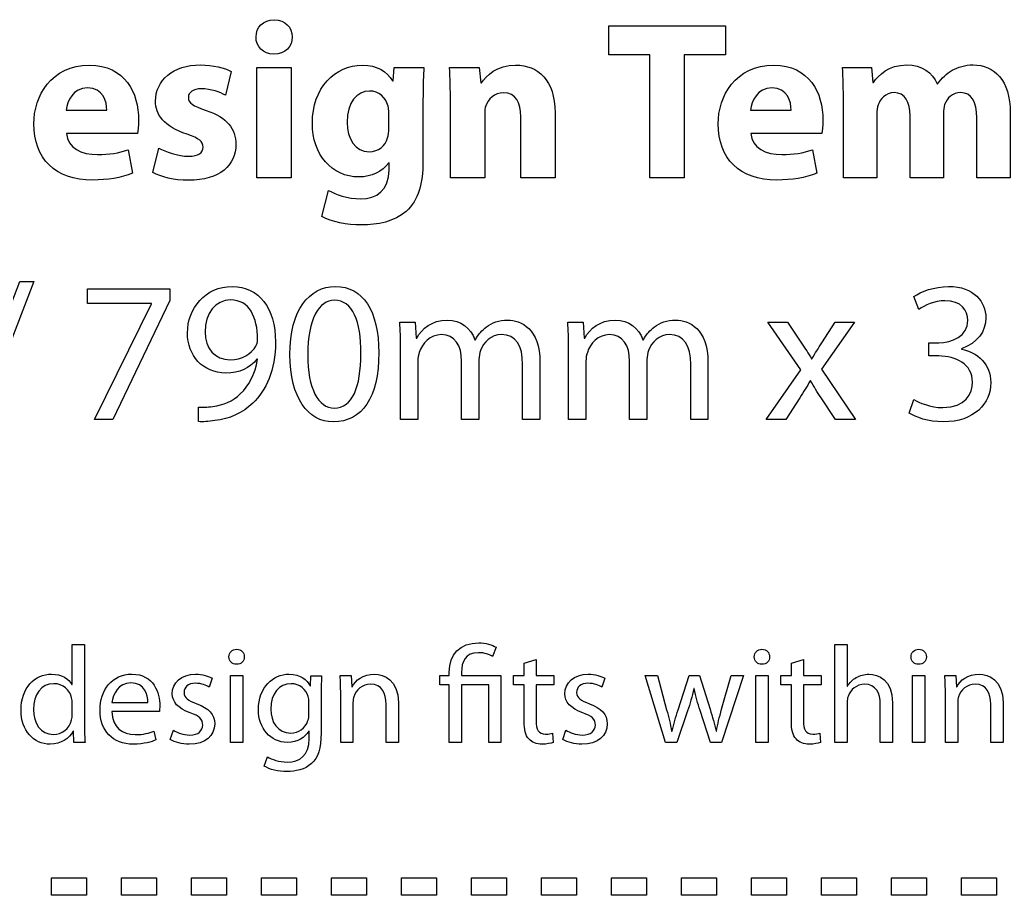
# Model space of a CAD drawing. Extents: x 0 to 808, y 79 to 394.
# Drawn here: x 684.72 to 717.15, y 365.4 to 394.05 of the extents above; entities that cross this region are included whole.
import ezdxf

# ---------------------------------------------------------------- set-up
doc = ezdxf.new("R2010")
doc.units = 0
doc.layers.add('Design_Template', color=7, linetype='CONTINUOUS')

msp = doc.modelspace()

# ---------------------------------------------------------------- linework, layer by layer
at = {"layer": 'Design_Template', "color": 7}
for points in [[(705.349513, 392.905575), (704.00687, 392.905575), (704.00687, 393.849851), (707.828238, 393.849851), (707.828238, 392.905575), (706.470841, 392.905575), (706.470841, 388.877646), (705.349513, 388.877646), (705.349513, 392.905575), (705.349513, 392.905575)], [(693.642244, 393.488654), (693.642244, 393.488654)], [(691.643034, 392.359665), (691.451228, 391.585063)], [(692.483746, 388.877646), (692.483746, 392.485077), (693.605075, 392.485077), (693.605075, 388.877646), (692.483746, 388.877646), (692.483746, 388.877646)], [(696.92508, 392.049824), (696.939835, 392.049824), (696.97672, 392.485077), (697.950505, 392.485077)], [(698.791218, 392.485077), (699.765003, 392.485077), (699.816643, 391.98343), (699.838775, 391.98343)], [(711.656984, 392.485077), (712.608638, 392.485077), (712.652617, 391.998184), (712.674749, 391.998184)], [(714.755108, 391.953921), (714.770146, 391.953921)], [(697.920997, 391.408011), (697.920997, 389.401424), (697.920997, 389.401424)], [(686.242953, 391.090793), (687.570842, 391.090793), (687.570842, 391.090793)], [(699.942055, 390.958005), (699.942055, 388.877646), (698.820726, 388.877646), (698.820726, 391.33424), (698.820726, 391.33424)], [(708.647103, 391.090793), (709.974992, 391.090793), (709.974992, 391.090793)], [(712.777745, 390.979852), (712.777745, 388.877362), (711.685642, 388.877362), (711.685642, 391.33424), (711.686493, 391.33424)], [(696.799385, 390.48615), (696.799385, 391.017022), (696.799385, 391.017022)], [(702.243729, 391.009645), (702.243729, 388.877646), (701.1224, 388.877646), (701.1224, 390.876856)], [(714.961668, 390.987513), (714.961668, 388.877362), (713.869848, 388.877362), (713.869848, 390.906081)], [(717.145591, 391.002268), (717.145591, 388.877646), (716.053488, 388.877646), (716.053488, 390.83997)], [(688.573852, 390.323569), (686.25033, 390.323569), (686.25033, 390.323569)], [(710.978002, 390.323569), (708.65448, 390.323569), (708.65448, 390.323569)], [(688.264295, 389.792413), (688.411838, 389.032566)], [(689.075782, 389.054697), (689.274966, 389.851431), (689.274966, 389.851431)], [(710.668445, 389.792413), (710.816272, 389.032566)], [(696.814423, 389.143223), (696.814423, 389.371915), (696.799668, 389.371915)], [(694.608652, 387.608774), (694.829967, 388.464525)], [(682.890318, 380.706306), (684.723258, 385.486706), (685.178372, 385.486706), (683.332096, 380.706306), (682.890318, 380.706306), (682.890318, 380.706306)], [(689.63673, 385.249502), (689.63673, 384.867024), (687.770593, 380.963372), (687.170489, 380.963372), (689.030101, 384.754665), (689.030101, 384.768), (686.933285, 384.768), (686.933285, 385.249218), (689.63673, 385.249218), (689.63673, 385.249502)], [(714.151883, 384.570236), (713.993274, 384.992152)], [(697.162001, 384.154845), (697.66989, 384.154845), (697.696277, 383.633904), (697.716139, 383.633904)], [(702.662524, 384.154845), (703.170413, 384.154845), (703.196801, 383.633904), (703.216662, 383.633904)], [(710.259864, 381.682361), (709.798508, 380.963656), (709.158965, 380.963656), (710.293345, 382.592306), (709.21174, 384.154845), (709.857809, 384.154845), (709.857809, 384.154845)], [(709.857809, 384.154845), (710.312923, 383.469336)], [(710.978853, 383.476146), (711.420631, 384.155128), (712.053648, 384.155128), (710.965517, 382.612167), (712.080036, 380.963656), (711.427157, 380.963656), (710.952466, 381.682361)], [(690.78473, 383.831668), (690.78473, 383.831668)], [(699.621716, 383.581129), (699.635051, 383.581129)], [(705.12224, 383.581129), (705.135575, 383.581129)], [(697.755294, 382.882285), (697.755294, 380.963372), (697.188104, 380.963372), (697.188104, 383.291433), (697.188388, 383.291433)], [(703.255818, 382.882285), (703.255818, 380.963372), (702.688628, 380.963372), (702.688628, 383.291433), (702.688912, 383.291433)], [(714.804478, 383.047136), (714.481301, 383.047136), (714.481301, 383.482388), (714.804478, 383.482388)], [(715.556097, 383.284624), (715.556097, 383.271288)], [(692.505878, 382.941586), (692.486016, 382.941586)], [(694.148147, 383.086859), (694.148147, 383.086859)], [(696.475641, 383.152686), (696.475641, 383.152686)], [(699.75337, 382.93506), (699.75337, 380.963656), (699.18618, 380.963656), (699.18618, 382.875759)], [(705.253893, 382.93506), (705.253893, 380.963656), (704.686703, 380.963656), (704.686703, 382.875759)], [(710.642341, 382.955205), (710.655677, 382.955205)], [(701.751445, 382.836319), (701.751445, 380.963372), (701.184255, 380.963372), (701.184255, 382.763683)], [(707.251969, 382.836319), (707.251969, 380.963372), (706.684779, 380.963372), (706.684779, 382.763683)], [(710.609711, 382.236216), (710.596376, 382.236216)], [(690.573913, 380.897829), (690.573913, 381.372237), (690.57363, 381.372237)], [(713.835233, 381.180998), (713.99299, 381.622777), (713.99299, 381.622777)], [(686.427226, 372.299065), (686.436107, 372.299065), (686.436107, 373.608231), (686.839753, 373.608231), (686.839753, 373.608231)], [(686.839753, 373.608231), (686.839753, 370.958486)], [(711.809679, 371.71495), (711.809679, 370.3922), (711.406319, 370.3922), (711.407179, 373.608231), (711.407179, 373.608231), (711.407179, 373.608231)], [(711.407179, 373.608231), (711.810538, 373.608231), (711.810538, 372.240201), (711.819419, 372.240201)], [(700.315927, 373.513425), (700.201336, 373.210048)], [(692.069108, 373.200425), (692.069108, 373.200425)], [(701.230935, 371.085554), (701.230935, 372.281519), (700.886876, 372.281519), (700.886876, 372.584897), (701.230935, 372.584897), (701.230935, 372.988174), (701.625701, 373.110148), (701.625701, 373.110148)], [(701.625701, 373.110148), (701.625701, 372.584897), (702.203812, 372.584897), (702.203812, 372.281519), (701.625701, 372.281519), (701.625701, 371.099138)], [(709.266621, 373.200425), (709.266621, 373.200425)], [(709.981095, 371.085554), (709.981095, 372.281519), (709.637609, 372.281519), (709.637609, 372.584897), (709.981095, 372.584897), (709.981095, 372.988174), (710.376147, 373.110148), (710.376147, 373.110148)], [(710.376147, 373.110148), (710.376147, 372.584897), (710.954258, 372.584897), (710.954258, 372.281519), (710.376147, 372.281519), (710.376147, 371.099138)], [(714.400292, 373.200425), (714.400292, 373.200425)], [(691.619625, 370.392483), (691.619625, 372.584897), (692.022985, 372.584897), (692.022985, 370.392483), (691.619625, 370.392483), (691.619625, 370.392483)], [(694.224562, 372.253785), (694.233443, 372.253785), (694.251205, 372.584331), (694.603572, 372.584331)], [(695.209185, 372.584897), (695.566708, 372.584897), (695.589626, 372.222655), (695.598507, 372.222655)], [(698.783274, 370.392483), (698.783274, 372.281519), (698.471587, 372.281519), (698.471587, 372.584897), (698.783274, 372.584897), (698.783274, 372.702626)], [(699.18291, 372.693569), (699.18291, 372.584897), (700.471484, 372.584897), (700.471484, 370.392483), (700.071849, 370.392483), (700.071849, 372.281519), (699.182623, 372.281519), (699.182623, 370.392483), (698.783274, 370.392483), (698.783274, 370.392483)], [(706.585481, 371.434495), (706.227957, 370.392483), (705.86098, 370.392483), (705.191769, 372.584897), (705.60401, 372.584897), (705.60401, 372.584897)], [(705.60401, 372.584897), (705.897076, 371.470436)], [(706.272934, 371.470436), (706.635041, 372.584897), (706.974803, 372.584897), (707.318289, 371.488831)], [(707.699304, 371.484303), (708.015575, 372.58518), (708.414638, 372.58518), (707.699591, 370.392766), (707.332613, 370.392766), (706.993424, 371.439023)], [(708.817138, 370.392483), (708.817138, 372.584897), (709.220498, 372.584897), (709.220498, 370.392483), (708.817138, 370.392483), (708.817138, 370.392483)], [(713.95081, 370.392483), (713.95081, 372.584897), (714.35417, 372.584897), (714.35417, 370.392483), (713.95081, 370.392483), (713.95081, 370.392483)], [(715.005046, 372.584897), (715.362569, 372.584897), (715.385487, 372.222655), (715.394941, 372.222655)], [(691.023466, 372.498581), (690.922626, 372.208788)], [(703.876552, 372.498581), (703.775139, 372.208788)], [(694.58581, 371.98182), (694.586383, 370.709162), (694.586383, 370.709162), (694.586383, 370.709162)], [(695.629733, 371.710988), (695.629733, 370.392766), (695.226373, 370.392766), (695.226373, 371.991442), (695.226946, 371.991442), (695.226946, 371.991442)], [(706.796328, 372.159262), (706.787447, 372.159262)], [(715.426454, 371.710988), (715.426454, 370.392766), (715.023094, 370.392766), (715.023094, 371.991442), (715.02338, 371.991442), (715.02338, 371.991442)], [(686.436107, 371.311672), (686.436107, 371.692026), (686.436107, 371.692026), (686.436107, 371.692026)], [(687.737859, 371.701649), (688.91614, 371.701649), (688.91614, 371.701649)], [(694.186461, 371.325256), (694.18732, 371.719478), (694.18732, 371.719478), (694.18732, 371.719478)], [(697.115977, 371.701649), (697.115977, 370.392483), (696.712617, 370.392483), (696.712617, 371.656368)], [(713.29535, 371.696555), (713.29535, 370.3922), (712.89199, 370.3922), (712.89199, 371.651557)], [(716.912124, 371.701649), (716.912124, 370.392483), (716.508765, 370.392483), (716.508765, 371.656368)], [(689.291139, 371.4161), (687.733276, 371.415817), (687.733276, 371.415817), (687.733276, 371.415817)], [(686.857515, 370.3922), (686.494835, 370.3922), (686.477073, 370.772837), (686.468192, 370.772837)], [(689.108939, 370.768026), (689.177121, 370.48276)], [(689.648089, 370.496344), (689.749789, 370.800005), (689.749789, 370.800005)], [(694.192763, 370.523512), (694.192763, 370.768026), (694.18331, 370.768026)], [(702.162273, 370.700672), (702.180034, 370.401539)], [(702.500602, 370.496344), (702.602015, 370.800005), (702.602015, 370.800005)], [(706.062087, 370.772837), (706.075551, 370.772837)], [(707.515672, 370.77312), (707.529137, 370.77312)], [(710.912719, 370.700672), (710.93048, 370.401539)], [(692.725141, 369.62668), (692.826554, 369.930058)], [(686.903924, 365.40005), (685.758015, 365.40005), (685.758015, 365.966053), (686.903924, 365.966053), (686.903924, 365.40005), (686.903924, 365.40005), (686.903924, 365.40005)], [(689.195742, 365.40005), (688.049833, 365.40005), (688.049833, 365.966053), (689.195742, 365.966053), (689.195742, 365.40005), (689.195742, 365.40005), (689.195742, 365.40005)], [(691.487559, 365.40005), (690.34165, 365.40005), (690.34165, 365.966053), (691.487559, 365.966053), (691.487559, 365.40005), (691.487559, 365.40005), (691.487559, 365.40005)], [(693.779377, 365.40005), (692.633468, 365.40005), (692.633468, 365.966053), (693.779377, 365.966053), (693.779377, 365.40005), (693.779377, 365.40005), (693.779377, 365.40005)], [(696.071195, 365.40005), (694.925286, 365.40005), (694.925286, 365.966053), (696.071195, 365.966053), (696.071195, 365.40005), (696.071195, 365.40005), (696.071195, 365.40005)], [(698.363012, 365.40005), (697.217103, 365.40005), (697.217103, 365.966053), (698.363012, 365.966053), (698.363012, 365.40005), (698.363012, 365.40005), (698.363012, 365.40005)], [(700.65483, 365.40005), (699.508921, 365.40005), (699.508921, 365.966053), (700.65483, 365.966053), (700.65483, 365.40005), (700.65483, 365.40005), (700.65483, 365.40005)], [(702.946647, 365.40005), (701.800739, 365.40005), (701.800739, 365.966053), (702.946647, 365.966053), (702.946647, 365.40005), (702.946647, 365.40005), (702.946647, 365.40005)], [(705.238465, 365.40005), (704.092556, 365.40005), (704.092556, 365.966053), (705.238465, 365.966053), (705.238465, 365.40005), (705.238465, 365.40005), (705.238465, 365.40005)], [(707.530283, 365.40005), (706.384374, 365.40005), (706.384374, 365.966053), (707.530283, 365.966053), (707.530283, 365.40005), (707.530283, 365.40005), (707.530283, 365.40005)], [(709.8221, 365.40005), (708.676191, 365.40005), (708.676191, 365.966053), (709.8221, 365.966053), (709.8221, 365.40005), (709.8221, 365.40005), (709.8221, 365.40005)], [(712.113918, 365.40005), (710.968009, 365.40005), (710.968009, 365.966053), (712.113918, 365.966053), (712.113918, 365.40005), (712.113918, 365.40005), (712.113918, 365.40005)], [(714.405735, 365.40005), (713.259827, 365.40005), (713.259827, 365.966053), (714.405735, 365.966053), (714.405735, 365.40005), (714.405735, 365.40005), (714.405735, 365.40005)], [(716.697553, 365.40005), (715.551644, 365.40005), (715.551644, 365.966053), (716.697553, 365.966053), (716.697553, 365.40005), (716.697553, 365.40005), (716.697553, 365.40005)]]:
    msp.add_lwpolyline(points, dxfattribs=at)
for points in [[(692.454521, 393.488654), (692.454521, 393.805872), (692.690591, 394.049318), (693.052071, 394.049318)], [(693.052071, 394.049318), (693.413552, 394.049318), (693.634867, 393.805872), (693.642244, 393.488654)], [(693.037317, 392.92799), (692.683213, 392.92799), (692.454521, 393.178813), (692.454521, 393.488654)], [(693.642244, 393.488654), (693.642244, 393.178813), (693.413552, 392.92799), (693.037317, 392.92799)], [(685.180358, 390.640787), (685.180358, 391.555555), (685.7484, 392.566225), (687.002517, 392.566225)], [(687.002517, 392.566225), (688.168108, 392.566225), (688.610738, 391.658835), (688.610738, 390.766198)], [(689.164308, 391.38588), (689.164308, 392.064579), (689.739727, 392.573603), (690.632363, 392.573603)], [(690.632363, 392.573603), (691.052861, 392.573603), (691.421719, 392.470322), (691.643034, 392.359665)], [(694.298811, 390.662918), (694.298811, 391.828509), (695.043905, 392.566225), (695.936541, 392.566225)], [(695.936541, 392.566225), (696.430811, 392.566225), (696.740651, 392.352288), (696.92508, 392.049824)], [(697.950505, 392.485077), (697.935751, 392.249008), (697.920997, 391.946544), (697.920997, 391.408011)], [(698.820726, 391.33424), (698.820726, 391.784246), (698.805972, 392.160482), (698.791218, 392.485077)], [(699.838775, 391.98343), (699.986318, 392.219499), (700.347799, 392.566225), (700.952726, 392.566225)], [(700.952726, 392.566225), (701.690442, 392.566225), (702.243729, 392.071956), (702.243729, 391.009645)], [(707.584508, 390.640787), (707.584508, 391.555555), (708.15255, 392.566225), (709.406667, 392.566225)], [(709.406667, 392.566225), (710.572258, 392.566225), (711.014888, 391.658835), (711.014888, 390.766198)], [(711.686493, 391.33424), (711.686493, 391.784246), (711.672022, 392.160482), (711.656984, 392.485077)], [(712.674749, 391.998184), (712.829953, 392.234253), (713.154264, 392.573603), (713.766852, 392.573603)], [(713.766852, 392.573603), (714.23899, 392.573603), (714.600471, 392.330156), (714.755108, 391.953921)], [(714.770146, 391.953921), (714.910312, 392.145727), (715.065232, 392.29327), (715.242284, 392.396551)], [(715.242284, 392.396551), (715.441467, 392.507208), (715.662782, 392.573603), (715.92836, 392.573603)], [(715.92836, 392.573603), (716.621813, 392.573603), (717.145591, 392.08671), (717.145591, 391.002268)], [(686.936406, 391.821132), (686.464268, 391.821132), (686.272462, 391.38588), (686.242953, 391.090793)], [(687.570842, 391.090793), (687.570842, 391.363748), (687.452807, 391.821132), (686.936406, 391.821132)], [(690.669249, 391.791624), (690.396294, 391.791624), (690.241374, 391.680966), (690.241374, 391.503914)], [(691.451228, 391.585063), (691.28893, 391.673589), (690.971712, 391.791624), (690.669249, 391.791624)], [(696.172326, 391.718136), (695.759205, 391.718136), (695.43461, 391.349278), (695.43461, 390.692711)], [(696.777253, 391.223866), (696.696105, 391.518952), (696.482167, 391.718136), (696.172326, 391.718136)], [(709.340556, 391.821132), (708.868418, 391.821132), (708.676612, 391.38588), (708.647103, 391.090793)], [(709.974992, 391.090793), (709.974992, 391.363748), (709.856957, 391.821132), (709.340556, 391.821132)], [(690.197111, 390.301437), (689.44464, 390.552261), (689.156931, 390.958005), (689.164308, 391.38588)], [(690.241374, 391.503914), (690.241374, 391.326863), (690.38154, 391.238337), (690.824169, 391.083416)], [(700.554359, 391.658835), (700.244518, 391.658835), (700.060089, 391.444897), (699.978941, 391.238337)], [(701.1224, 390.876856), (701.1224, 391.341617), (700.960103, 391.658835), (700.554359, 391.658835)], [(713.345786, 391.665928), (713.058077, 391.665928), (712.888402, 391.444613), (712.822008, 391.267562)], [(713.869848, 390.906081), (713.869848, 391.356087), (713.707551, 391.665928), (713.345786, 391.665928)], [(715.522616, 391.666212), (715.256754, 391.666212), (715.079703, 391.48916), (714.998554, 391.275222)], [(716.053488, 390.83997), (716.053488, 391.363748), (715.883813, 391.666212), (715.522616, 391.666212)], [(690.824169, 391.083416), (691.510245, 390.847347), (691.790577, 390.493244), (691.797954, 389.969465)], [(696.799385, 391.017022), (696.799385, 391.083416), (696.792008, 391.157188), (696.777253, 391.223866)], [(699.978941, 391.238337), (699.949432, 391.164565), (699.942055, 391.061285), (699.942055, 390.958005)], [(712.822008, 391.267562), (712.785122, 391.179036), (712.777745, 391.075755), (712.777745, 390.979852)], [(714.998554, 391.275222), (714.976706, 391.194074), (714.961668, 391.083416), (714.961668, 390.987513)], [(688.610738, 390.766198), (688.610738, 390.574392), (688.588606, 390.404718), (688.573852, 390.323569)], [(711.014888, 390.766198), (711.014888, 390.574392), (710.992756, 390.404718), (710.978002, 390.323569)], [(687.105797, 388.803874), (685.881189, 388.803874), (685.180358, 389.512081), (685.180358, 390.640787)], [(695.825883, 388.907154), (694.933247, 388.907154), (694.298811, 389.630116), (694.298811, 390.662918)], [(695.43461, 390.692711), (695.43461, 390.154178), (695.700188, 389.73368), (696.164949, 389.73368)], [(696.762499, 390.183687), (696.792008, 390.272212), (696.799385, 390.390247), (696.799385, 390.48615)], [(709.510231, 388.803874), (708.285622, 388.803874), (707.584508, 389.512081), (707.584508, 390.640787)], [(686.25033, 390.323569), (686.279839, 389.858808), (686.7446, 389.637493), (687.268378, 389.637493)], [(690.720889, 389.880939), (690.720889, 390.072745), (690.610232, 390.161271), (690.197111, 390.301437)], [(696.164949, 389.73368), (696.460035, 389.73368), (696.688727, 389.925486), (696.762499, 390.183687)], [(708.65448, 390.323569), (708.683989, 389.858808), (709.14875, 389.637493), (709.672528, 389.637493)], [(687.268378, 389.637493), (687.651991, 389.637493), (687.961831, 389.689133), (688.264295, 389.792413)], [(689.274966, 389.851431), (689.481526, 389.726019), (689.909401, 389.585853), (690.241374, 389.585853)], [(691.797954, 389.969465), (691.797954, 389.290767), (691.274176, 388.796497), (690.241374, 388.796497)], [(690.241374, 389.585853), (690.580723, 389.585853), (690.720889, 389.69651), (690.720889, 389.880939)], [(709.672528, 389.637493), (710.056141, 389.637493), (710.365981, 389.689133), (710.668445, 389.792413)], [(696.799668, 389.371915), (696.585731, 389.076829), (696.239004, 388.907154), (695.825883, 388.907154)], [(695.877524, 388.19157), (696.408679, 388.19157), (696.814423, 388.471902), (696.814423, 389.143223)], [(697.920997, 389.401424), (697.920997, 388.707971), (697.780831, 388.13993), (697.36771, 387.778449)], [(688.411838, 389.032566), (688.04298, 388.877646), (687.592973, 388.803874), (687.105797, 388.803874)], [(690.241374, 388.796497), (689.769235, 388.796497), (689.348737, 388.907154), (689.075782, 389.054697)], [(710.816272, 389.032566), (710.44713, 388.877646), (709.997123, 388.803874), (709.510231, 388.803874)], [(694.829967, 388.464525), (695.058659, 388.331736), (695.449648, 388.19157), (695.877524, 388.19157)], [(695.907032, 387.335819), (695.427517, 387.335819), (694.933247, 387.431722), (694.608652, 387.608774)], [(697.36771, 387.778449), (696.97672, 387.439099), (696.438188, 387.335819), (695.907032, 387.335819)], [(690.211014, 383.798755), (690.211014, 384.609391), (690.797782, 385.321855), (691.674812, 385.321855)], [(691.674812, 385.321855), (692.551843, 385.321855), (693.092646, 384.616201), (693.092646, 383.508492)], [(693.561095, 383.093385), (693.561095, 384.537322), (694.187587, 385.321855), (695.057808, 385.321855)], [(695.057808, 385.321855), (695.9547, 385.321855), (696.475641, 384.517744), (696.475641, 383.152686)], [(713.993274, 384.992152), (714.224236, 385.157004), (714.659488, 385.321855), (715.121128, 385.321855)], [(715.121128, 385.321855), (715.965245, 385.321855), (716.347439, 384.820775), (716.347439, 384.299834)], [(691.622321, 384.88036), (691.13401, 384.880076), (690.78473, 384.445108), (690.78473, 383.831668)], [(692.505878, 383.587938), (692.505878, 384.31998), (692.235477, 384.88036), (691.622321, 384.88036)], [(695.018652, 384.87355), (694.517289, 384.87355), (694.148147, 384.253869), (694.148147, 383.086859)], [(695.888873, 383.126298), (695.888873, 384.181516), (695.624998, 384.87355), (695.018652, 384.87355)], [(715.009052, 384.853689), (714.666014, 384.853689), (714.336312, 384.702173), (714.151883, 384.570236)], [(715.760387, 384.20762), (715.760387, 384.550374), (715.542761, 384.853689), (715.009052, 384.853689)], [(716.347439, 384.299834), (716.347439, 383.85153), (716.077038, 383.475862), (715.556097, 383.284624)], [(697.188388, 383.291433), (697.188388, 383.627662), (697.175336, 383.891253), (697.162001, 384.154845)], [(697.716139, 383.633904), (697.894042, 383.937502), (698.190831, 384.220672), (698.725107, 384.220672)], [(698.725107, 384.220672), (699.15355, 384.220672), (699.483252, 383.95708), (699.621716, 383.581129)], [(699.635051, 383.581129), (699.734076, 383.765558), (699.86573, 383.897495), (699.997667, 383.996803)], [(699.997667, 383.996803), (700.188906, 384.141793), (700.39348, 384.220672), (700.696511, 384.220672)], [(700.696511, 384.220672), (701.125238, 384.220672), (701.751445, 383.943744), (701.751445, 382.836319)], [(702.688912, 383.291433), (702.688912, 383.627662), (702.67586, 383.891253), (702.662524, 384.154845)], [(703.216662, 383.633904), (703.394565, 383.937502), (703.691354, 384.220672), (704.225631, 384.220672)], [(704.225631, 384.220672), (704.654074, 384.220672), (704.983776, 383.95708), (705.12224, 383.581129)], [(705.135575, 383.581129), (705.234599, 383.765558), (705.366253, 383.897495), (705.498191, 383.996803)], [(705.498191, 383.996803), (705.68943, 384.141793), (705.894004, 384.220672), (706.197035, 384.220672)], [(706.197035, 384.220672), (706.625761, 384.220672), (707.251969, 383.943744), (707.251969, 382.836319)], [(714.804478, 383.482388), (715.226111, 383.482388), (715.760387, 383.699731), (715.760387, 384.20762)], [(691.470522, 382.486472), (690.705567, 382.486472), (690.211014, 383.066714), (690.211014, 383.798755)], [(690.78473, 383.831668), (690.78473, 383.297676), (691.107906, 382.921724), (691.608985, 382.921724)], [(692.453103, 383.370312), (692.486016, 383.429613), (692.505878, 383.488914), (692.505878, 383.587938)], [(698.520249, 383.746264), (698.164159, 383.746264), (697.893758, 383.456001), (697.801544, 383.165738)], [(699.18618, 382.875759), (699.18618, 383.383364), (698.962027, 383.746264), (698.520249, 383.746264)], [(700.491937, 383.746264), (700.155709, 383.746264), (699.905169, 383.50225), (699.799619, 383.225323)], [(701.184255, 382.763683), (701.184255, 383.383364), (700.953577, 383.746264), (700.491937, 383.746264)], [(704.020773, 383.746264), (703.664683, 383.746264), (703.394282, 383.456001), (703.302067, 383.165738)], [(704.686703, 382.875759), (704.686703, 383.383364), (704.462551, 383.746264), (704.020773, 383.746264)], [(705.992461, 383.746264), (705.656232, 383.746264), (705.405693, 383.50225), (705.300143, 383.225323)], [(706.684779, 382.763683), (706.684779, 383.383364), (706.454101, 383.746264), (705.992461, 383.746264)], [(691.608985, 382.921724), (691.997989, 382.921724), (692.301304, 383.113247), (692.453103, 383.370312)], [(693.092646, 383.508492), (693.092646, 382.572444), (692.775995, 381.913039), (692.354079, 381.504175)], [(710.312923, 383.469336), (710.43805, 383.291433), (710.537075, 383.132824), (710.642341, 382.955205)], [(710.655677, 382.955205), (710.761227, 383.139634), (710.866777, 383.304485), (710.978853, 383.476146)], [(715.556097, 383.271288), (716.083564, 383.172264), (716.505764, 382.776735), (716.51229, 382.176915)], [(692.486016, 382.941586), (692.248812, 382.651607), (691.905774, 382.486472), (691.470522, 382.486472)], [(691.938688, 381.807489), (692.222141, 382.064555), (692.426715, 382.440506), (692.505878, 382.941586)], [(694.985455, 380.890735), (694.147863, 380.890735), (693.574431, 381.675552), (693.561095, 383.093385)], [(694.148147, 383.086859), (694.148147, 381.97234), (694.490901, 381.339607), (695.018652, 381.339607)], [(696.475641, 383.152686), (696.475641, 381.695129), (695.928312, 380.890735), (694.985455, 380.890735)], [(695.018652, 381.339607), (695.60542, 381.339607), (695.888873, 382.031641), (695.888873, 383.126298)], [(697.801544, 383.165738), (697.76863, 383.086859), (697.755294, 382.981309), (697.755294, 382.882285)], [(699.799619, 383.225323), (699.773231, 383.13935), (699.75337, 383.04061), (699.75337, 382.93506)], [(703.302067, 383.165738), (703.269154, 383.086859), (703.255818, 382.981309), (703.255818, 382.882285)], [(705.300143, 383.225323), (705.273755, 383.13935), (705.253893, 383.04061), (705.253893, 382.93506)], [(715.912187, 382.189967), (715.905661, 382.789786), (715.364574, 383.047136), (714.804478, 383.047136)], [(710.596376, 382.236216), (710.491109, 382.044977), (710.385275, 381.8736), (710.259864, 381.682361)], [(710.952466, 381.682361), (710.827338, 381.86679), (710.721787, 382.044977), (710.609711, 382.236216)], [(714.942941, 381.359185), (715.681225, 381.359185), (715.918713, 381.827067), (715.912187, 382.189967)], [(716.51229, 382.176915), (716.51229, 381.491123), (715.971771, 380.891019), (714.949467, 380.891019)], [(691.041795, 381.392098), (691.378024, 381.438064), (691.694674, 381.570002), (691.938688, 381.807489)], [(690.57363, 381.372237), (690.698757, 381.359185), (690.844031, 381.372237), (691.041795, 381.392098)], [(692.354079, 381.504175), (692.024376, 381.180998), (691.569546, 380.983234), (691.107906, 380.930742)], [(713.99299, 381.622777), (714.158125, 381.524036), (714.533793, 381.359185), (714.942941, 381.359185)], [(714.949467, 380.891019), (714.46825, 380.891019), (714.046049, 381.042535), (713.835233, 381.180998)], [(691.107906, 380.930742), (690.896806, 380.897829), (690.712093, 380.891019), (690.573913, 380.897829)], [(698.783274, 372.702626), (698.783274, 373.282496), (699.127333, 373.658605), (699.751281, 373.658605)], [(699.751281, 373.658605), (699.957831, 373.658605), (700.200477, 373.59493), (700.315927, 373.513425)], [(691.569492, 373.200425), (691.569492, 373.340794), (691.674629, 373.44975), (691.821878, 373.44975)], [(691.821878, 373.44975), (691.972852, 373.44975), (692.069108, 373.34136), (692.069108, 373.200425)], [(699.733519, 373.336832), (699.307241, 373.336832), (699.18291, 373.042511), (699.18291, 372.693569)], [(700.201336, 373.210048), (700.10508, 373.277968), (699.931188, 373.336832), (699.733519, 373.336832)], [(708.767005, 373.200425), (708.767005, 373.340794), (708.872142, 373.44975), (709.019391, 373.44975)], [(709.019391, 373.44975), (709.170365, 373.44975), (709.266621, 373.34136), (709.266621, 373.200425)], [(713.900676, 373.200425), (713.900676, 373.340794), (714.005813, 373.44975), (714.153063, 373.44975)], [(714.153063, 373.44975), (714.304036, 373.44975), (714.400292, 373.34136), (714.400292, 373.200425)], [(691.812424, 372.955912), (691.670905, 372.955912), (691.569492, 373.064585), (691.569492, 373.200425)], [(692.069108, 373.200425), (692.073692, 373.064585), (691.972852, 372.955912), (691.812424, 372.955912)], [(709.009937, 372.955912), (708.867845, 372.955912), (708.767005, 373.064585), (708.767005, 373.200425)], [(709.266621, 373.200425), (709.271777, 373.064585), (709.170365, 372.955912), (709.009937, 372.955912)], [(714.143609, 372.955912), (714.001516, 372.955912), (713.900676, 373.064585), (713.900676, 373.200425)], [(714.400292, 373.200425), (714.404876, 373.064585), (714.304036, 372.955912), (714.143609, 372.955912)], [(684.762507, 371.456852), (684.756777, 372.186147), (685.216287, 372.634422), (685.757442, 372.634422)], [(685.757442, 372.634422), (686.097204, 372.634422), (686.325813, 372.475941), (686.427226, 372.299065)], [(687.347391, 371.452041), (687.347391, 372.113416), (687.741297, 372.634422), (688.388735, 372.634422)], [(688.388735, 372.634422), (689.112663, 372.634422), (689.305176, 372.004743), (689.305176, 371.601749)], [(689.712547, 371.991159), (689.712547, 372.344345), (690.001889, 372.634139), (690.478587, 372.634139)], [(690.478587, 372.634139), (690.702898, 372.634139), (690.900567, 372.570747), (691.023466, 372.498581)], [(692.532628, 371.470153), (692.532628, 372.213033), (693.023364, 372.634139), (693.531861, 372.634139)], [(693.531861, 372.634139), (693.917459, 372.634139), (694.127733, 372.434906), (694.224562, 372.253785)], [(694.603572, 372.584331), (694.595264, 372.425567), (694.58581, 372.248974), (694.58581, 371.98182)], [(695.226946, 371.991442), (695.226946, 372.217844), (695.22179, 372.403493), (695.209185, 372.584897)], [(695.598507, 372.222655), (695.708801, 372.430944), (695.964911, 372.634705), (696.332175, 372.634705)], [(696.332175, 372.634705), (696.639279, 372.634705), (697.115977, 372.453584), (697.115977, 371.701649)], [(702.56506, 371.991159), (702.56506, 372.344345), (702.853829, 372.634139), (703.3311, 372.634139)], [(703.3311, 372.634139), (703.555411, 372.634139), (703.753654, 372.570747), (703.876552, 372.498581)], [(712.108188, 372.521221), (712.227363, 372.588859), (712.369455, 372.634139), (712.520429, 372.634139)], [(712.520429, 372.634139), (712.818652, 372.634139), (713.29535, 372.453018), (713.29535, 371.696555)], [(715.02338, 371.991442), (715.02338, 372.217844), (715.018224, 372.403493), (715.005046, 372.584897)], [(715.394941, 372.222655), (715.505235, 372.430944), (715.761346, 372.634705), (716.128896, 372.634705)], [(716.128896, 372.634705), (716.435426, 372.634705), (716.912124, 372.453584), (716.912124, 371.701649)], [(685.835937, 372.321705), (685.419113, 372.321705), (685.17131, 371.959463), (685.17131, 371.474681)], [(686.418345, 371.859846), (686.358471, 372.113416), (686.137884, 372.321705), (685.835937, 372.321705)], [(688.35665, 372.349439), (687.948133, 372.349439), (687.769658, 371.978141), (687.737859, 371.701649)], [(688.91614, 371.701649), (688.920724, 371.955218), (688.81043, 372.349439), (688.35665, 372.349439)], [(690.468846, 372.335572), (690.230497, 372.335572), (690.097285, 372.199732), (690.097285, 372.03644)], [(690.922626, 372.208788), (690.835251, 372.262841), (690.675396, 372.335572), (690.468846, 372.335572)], [(693.600329, 372.321988), (693.21473, 372.321988), (692.939999, 372.000498), (692.939999, 371.493076)], [(694.164402, 371.900882), (694.091064, 372.131811), (693.894254, 372.321988), (693.600329, 372.321988)], [(696.198963, 372.304159), (695.933112, 372.304159), (695.726849, 372.11851), (695.657808, 371.896637)], [(696.712617, 371.656368), (696.712617, 372.009554), (696.579978, 372.304159), (696.198963, 372.304159)], [(703.32136, 372.335572), (703.083011, 372.335572), (702.949799, 372.199732), (702.949799, 372.03644)], [(703.775139, 372.208788), (703.687764, 372.262841), (703.52791, 372.335572), (703.32136, 372.335572)], [(711.819419, 372.240201), (711.883877, 372.353401), (711.983857, 372.453301), (712.108188, 372.521221)], [(712.378336, 372.303876), (712.117069, 372.303876), (711.910519, 372.122472), (711.837181, 371.905127)], [(712.89199, 371.651557), (712.89199, 372.004743), (712.758778, 372.303876), (712.378336, 372.303876)], [(715.995111, 372.304159), (715.72926, 372.304159), (715.523569, 372.11851), (715.453956, 371.896637)], [(716.508765, 371.656368), (716.508765, 372.009554), (716.376126, 372.304159), (715.995111, 372.304159)], [(690.300111, 371.370537), (689.900476, 371.510905), (689.712547, 371.728534), (689.712547, 371.991159)], [(690.097285, 372.03644), (690.097285, 371.855035), (690.230497, 371.773531), (690.519266, 371.665141)], [(703.152052, 371.370537), (702.752989, 371.510905), (702.56506, 371.728534), (702.56506, 371.991159)], [(702.949799, 372.03644), (702.949799, 371.855035), (703.083011, 371.773531), (703.37178, 371.665141)], [(706.787447, 372.159262), (706.732157, 371.896637), (706.662543, 371.669952), (706.585481, 371.434495)], [(706.993424, 371.439023), (706.915789, 371.683536), (706.850759, 371.901165), (706.796328, 372.159262)], [(711.837181, 371.905127), (711.814263, 371.851073), (711.809679, 371.792209), (711.809679, 371.71495)], [(686.436107, 371.692026), (686.436107, 371.741835), (686.43095, 371.809755), (686.418345, 371.859846)], [(689.305176, 371.601749), (689.305176, 371.520244), (689.296295, 371.456852), (689.291139, 371.4161)], [(690.519266, 371.665141), (690.904292, 371.519961), (691.101674, 371.329784), (691.101674, 371.003766)], [(694.18732, 371.719478), (694.18732, 371.787398), (694.182164, 371.846262), (694.164402, 371.900882)], [(695.657808, 371.896637), (695.640046, 371.846545), (695.629733, 371.778908), (695.629733, 371.710988)], [(703.37178, 371.665141), (703.757378, 371.519961), (703.954188, 371.329784), (703.954188, 371.003766)], [(715.453956, 371.896637), (715.436194, 371.846545), (715.426454, 371.778908), (715.426454, 371.710988)], [(685.711033, 370.342391), (685.174461, 370.342391), (684.762507, 370.790666), (684.762507, 371.456852)], [(685.17131, 371.474681), (685.17131, 371.030935), (685.391897, 370.663881), (685.827056, 370.663881)], [(686.418345, 371.139607), (686.43181, 371.193943), (686.436107, 371.248563), (686.436107, 371.311672)], [(688.439155, 370.342391), (687.755907, 370.342391), (687.347391, 370.790666), (687.347391, 371.452041)], [(687.733276, 371.415817), (687.741583, 370.876982), (688.090799, 370.655108), (688.494159, 370.655108)], [(690.712065, 370.967542), (690.712065, 371.157719), (690.598048, 371.261864), (690.300111, 371.370537)], [(693.477143, 370.401256), (692.926534, 370.401256), (692.532628, 370.863398), (692.532628, 371.470153)], [(692.939999, 371.493076), (692.939999, 371.062631), (693.160013, 370.704917), (693.595172, 370.704917)], [(694.154662, 371.112439), (694.17758, 371.180359), (694.186461, 371.257619), (694.186461, 371.325256)], [(703.564865, 370.967542), (703.564865, 371.157719), (703.450274, 371.261864), (703.152052, 371.370537)], [(705.897076, 371.470436), (705.962106, 371.225923), (706.021407, 370.999238), (706.062087, 370.772837)], [(706.075551, 370.772837), (706.126544, 370.99471), (706.199882, 371.230168), (706.272934, 371.470436)], [(707.318289, 371.488831), (707.401081, 371.225923), (707.466112, 370.994993), (707.515672, 370.77312)], [(707.529137, 370.77312), (707.566092, 370.994993), (707.625393, 371.226206), (707.699304, 371.484303)], [(685.827056, 370.663881), (686.097204, 370.663881), (686.345293, 370.840757), (686.418345, 371.139607)], [(686.839753, 370.958486), (686.839753, 370.763781), (686.844337, 370.541625), (686.857515, 370.3922)], [(691.101674, 371.003766), (691.101674, 370.618884), (690.798295, 370.342391), (690.271464, 370.342391)], [(690.281204, 370.641241), (690.57427, 370.641241), (690.712065, 370.786421), (690.712065, 370.967542)], [(693.595172, 370.704917), (693.842975, 370.704917), (694.067286, 370.858869), (694.154662, 371.112439)], [(701.387065, 370.514739), (701.272475, 370.632468), (701.230935, 370.827173), (701.230935, 371.085554)], [(701.625701, 371.099138), (701.625701, 370.827456), (701.703336, 370.67322), (701.92908, 370.67322)], [(703.954188, 371.003766), (703.954188, 370.618884), (703.650808, 370.342391), (703.12455, 370.342391)], [(703.13343, 370.641241), (703.426497, 370.641241), (703.564865, 370.786421), (703.564865, 370.967542)], [(710.137225, 370.514739), (710.023207, 370.632468), (709.981095, 370.827173), (709.981095, 371.085554)], [(710.376147, 371.099138), (710.376147, 370.827456), (710.453782, 370.67322), (710.678954, 370.67322)], [(686.468192, 370.772837), (686.343861, 370.528324), (686.073713, 370.342391), (685.711033, 370.342391)], [(688.494159, 370.655108), (688.782928, 370.655108), (688.95682, 370.704917), (689.108939, 370.768026)], [(689.749789, 370.800005), (689.868963, 370.723312), (690.079237, 370.641241), (690.281204, 370.641241)], [(694.18331, 370.768026), (694.059552, 370.564265), (693.821203, 370.401256), (693.477143, 370.401256)], [(694.586383, 370.709162), (694.586383, 370.206551), (694.484684, 369.898362), (694.269826, 369.708185)], [(701.92908, 370.67322), (702.038801, 370.67322), (702.102972, 370.682276), (702.162273, 370.700672)], [(702.602015, 370.800005), (702.72119, 370.723312), (702.932037, 370.641241), (703.13343, 370.641241)], [(710.678954, 370.67322), (710.789247, 370.67322), (710.852845, 370.682276), (710.912719, 370.700672)], [(689.177121, 370.48276), (689.035601, 370.419085), (688.791522, 370.342391), (688.439155, 370.342391)], [(690.271464, 370.342391), (690.028531, 370.342391), (689.804219, 370.405784), (689.648089, 370.496344)], [(693.477143, 369.757993), (693.889384, 369.757993), (694.192763, 369.971093), (694.192763, 370.523512)], [(701.822511, 370.342674), (701.634582, 370.342674), (701.482749, 370.406067), (701.387065, 370.514739)], [(702.180034, 370.401539), (702.102686, 370.369843), (701.978641, 370.342674), (701.822511, 370.342674)], [(703.12455, 370.342391), (702.881044, 370.342391), (702.656732, 370.405784), (702.500602, 370.496344)], [(710.572957, 370.342674), (710.385028, 370.342674), (710.233195, 370.406067), (710.137225, 370.514739)], [(710.93048, 370.401539), (710.852845, 370.369843), (710.728514, 370.342674), (710.572957, 370.342674)], [(692.826554, 369.930058), (692.97323, 369.839497), (693.202412, 369.757993), (693.477143, 369.757993)], [(694.269826, 369.708185), (694.054395, 369.508951), (693.742708, 369.445276), (693.463106, 369.445276)], [(693.463106, 369.445276), (693.196682, 369.445276), (692.904189, 369.508951), (692.725141, 369.62668)]]:
    msp.add_open_spline(points, degree=3, dxfattribs=at)

doc.saveas('drawing.dxf')
